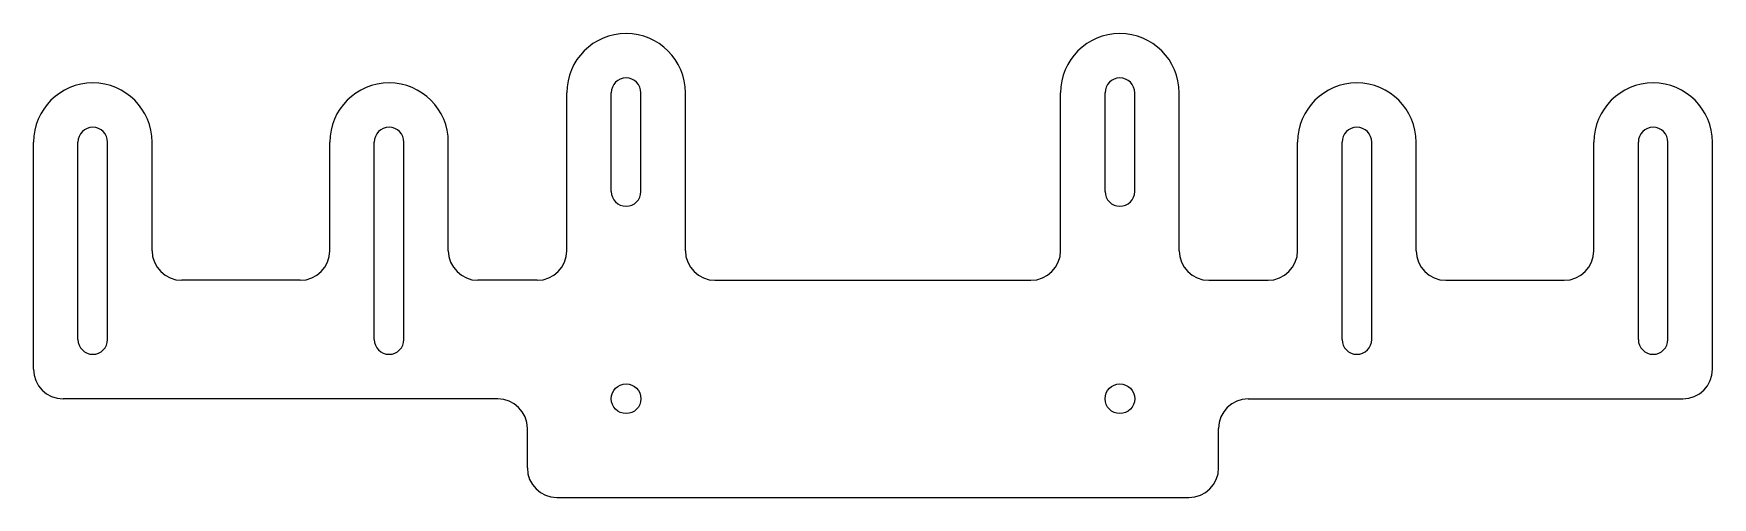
# Model space of a CAD drawing. Header units: inches. Extents: x 26 to 196, y 261 to 308.
import ezdxf

# ---------------------------------------------------------------- set-up
doc = ezdxf.new("R2010")
doc.units = ezdxf.units.IN
doc.header["$MEASUREMENT"] = 0
doc.layers.add('1', color=7, linetype='Continuous')

msp = doc.modelspace()

# ---------------------------------------------------------------- linework, layer by layer
at = {"layer": '1'}
for p, q in [((79.78, 286.4), (79.78, 302.4)), ((84.28, 292.4), (84.28, 302.4)), ((87.28, 292.4), (87.28, 302.4)), ((91.78, 286.4), (91.78, 302.4)), ((129.78, 286.4), (129.78, 302.4)), ((134.28, 292.4), (134.28, 302.4)), ((137.28, 292.4), (137.28, 302.4)), ((141.78, 286.4), (141.78, 302.4)), ((25.78, 274.4), (25.78, 297.4)), ((30.28, 277.4), (30.28, 297.4)), ((33.28, 277.4), (33.28, 297.4)), ((37.78, 286.4), (37.78, 297.4)), ((55.78, 286.4), (55.78, 297.4)), ((60.28, 277.4), (60.28, 297.4)), ((63.28, 277.4), (63.28, 297.4)), ((67.78, 286.4), (67.78, 297.4)), ((153.78, 286.4), (153.78, 297.4)), ((158.28, 277.4), (158.28, 297.4)), ((161.28, 277.4), (161.28, 297.4)), ((165.78, 286.4), (165.78, 297.4)), ((183.78, 286.4), (183.78, 297.4)), ((188.28, 277.4), (188.28, 297.4)), ((191.28, 277.4), (191.28, 297.4)), ((195.78, 274.4), (195.78, 297.4)), ((52.78, 283.4), (40.78, 283.4)), ((76.78, 283.4), (70.78, 283.4)), ((94.78, 283.4), (126.78, 283.4)), ((144.78, 283.4), (150.78, 283.4)), ((168.78, 283.4), (180.78, 283.4)), ((72.78, 271.4), (28.78, 271.4)), ((148.78, 271.4), (192.78, 271.4)), ((75.78, 264.4), (75.78, 268.4)), ((145.78, 264.4), (145.78, 268.4)), ((78.78, 261.4), (142.78, 261.4))]:
    msp.add_line(p, q, dxfattribs=at)
for centre in [(85.78, 271.4), (135.78, 271.4)]:
    msp.add_circle(centre, 1.5, dxfattribs=at)
for centre, radius, start, end in [((85.78, 302.4), 6, 0, 180), ((135.78, 302.4), 6, 0, 180), ((31.78, 297.4), 6, 0, 180), ((61.78, 297.4), 6, 0, 180), ((85.78, 302.4), 1.5, 0, 180), ((135.78, 302.4), 1.5, 0, 180), ((159.78, 297.4), 6, 0, 180), ((189.78, 297.4), 6, 0, 180), ((31.78, 297.4), 1.5, 0, 180), ((61.78, 297.4), 1.5, 0, 180), ((159.78, 297.4), 1.5, 0, 180), ((189.78, 297.4), 1.5, 0, 180), ((85.78, 292.4), 1.5, 180, 0), ((135.78, 292.4), 1.5, 180, 0), ((40.78, 286.4), 3, 180, 270), ((52.78, 286.4), 3, 270, 0), ((70.78, 286.4), 3, 180, 270), ((76.78, 286.4), 3, 270, 0), ((94.78, 286.4), 3, 180, 270), ((126.78, 286.4), 3, 270, 0), ((144.78, 286.4), 3, 180, 270), ((150.78, 286.4), 3, 270, 0), ((168.78, 286.4), 3, 180, 270), ((180.78, 286.4), 3, 270, 0), ((31.78, 277.4), 1.5, 180, 0), ((61.78, 277.4), 1.5, 180, 0), ((159.78, 277.4), 1.5, 180, 0), ((189.78, 277.4), 1.5, 180, 0), ((28.78, 274.4), 3, 180, 270), ((192.78, 274.4), 3, 270, 0), ((72.78, 268.4), 3, 0, 90), ((148.78, 268.4), 3, 90, 180), ((78.78, 264.4), 3, 180, 270), ((142.78, 264.4), 3, 270, 0)]:
    msp.add_arc(centre, radius, start, end, dxfattribs=at)

doc.saveas('drawing.dxf')
